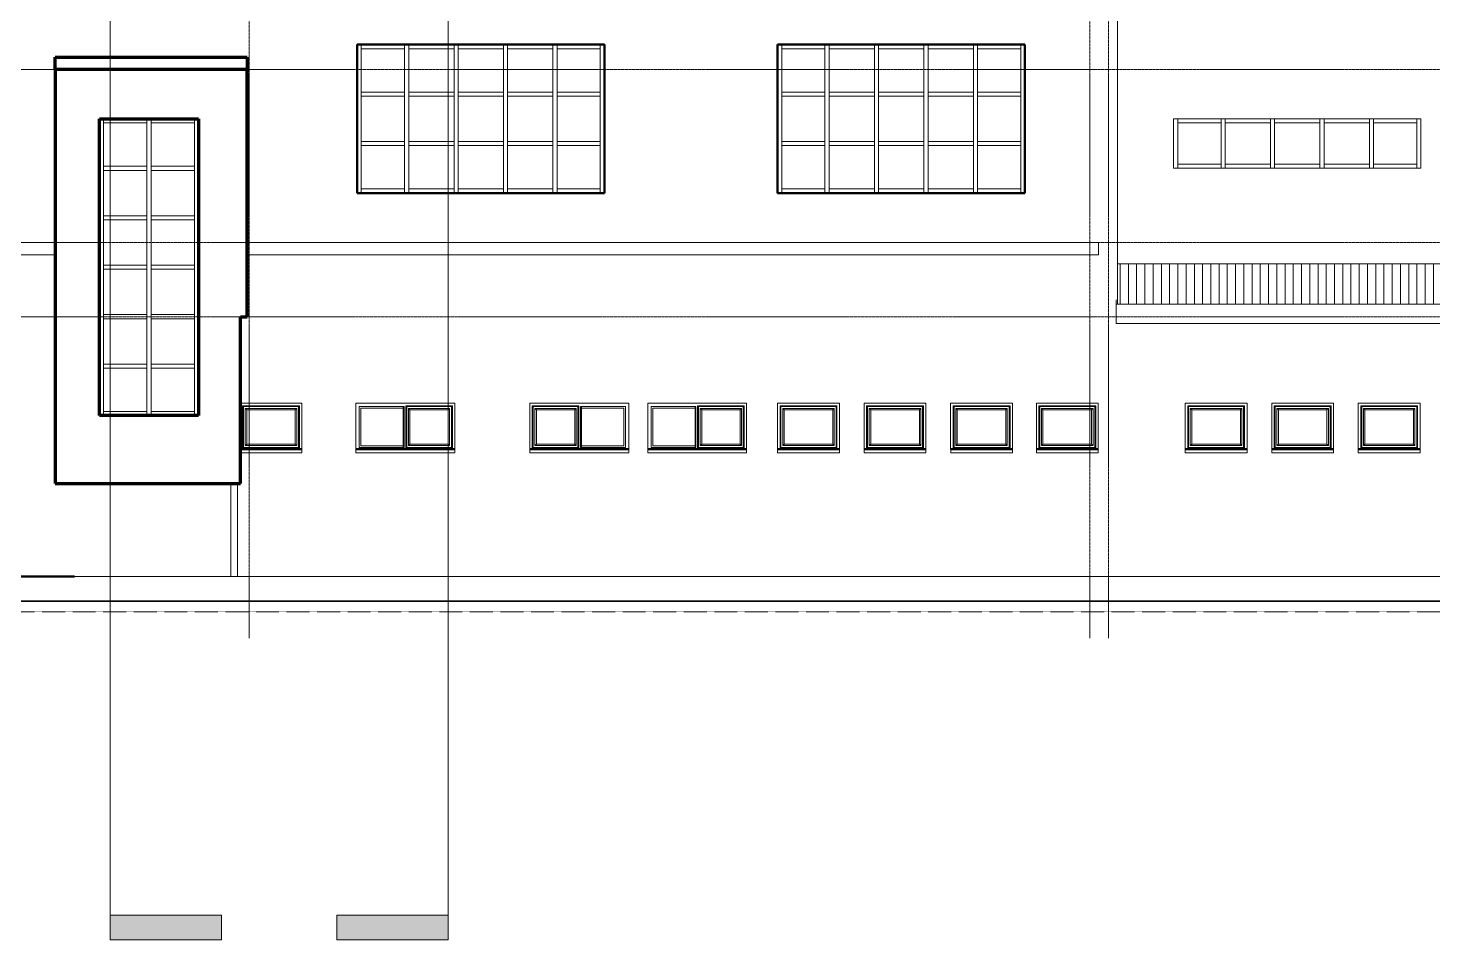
# Model space of a CAD drawing. Header units: inches. Extents: x 22 to 382261, y 22 to 371281.
# Drawn here: x 282008 to 299049, y 137509 to 148570 of the extents above; entities that cross this region are included whole.
import ezdxf

# ---------------------------------------------------------------- set-up
doc = ezdxf.new("R2010")
doc.units = ezdxf.units.IN
doc.header["$MEASUREMENT"] = 0
doc.linetypes.add('_Tracejado médio', pattern=[4, 3, -1])
doc.linetypes.add('Grid Line 1_2_', pattern=[22.225, 12.7, -3.175, 3.175, -3.175])
for name, color, linetype, lineweight in [('A-ANNO-SYMB', 150, 'Continuous', 9), ('A-FLOR', 192, 'Continuous', 9), ('A-FLOR-LEVL', 51, 'Continuous', 9), ('A-GLAZ', 151, 'Continuous', 9), ('A-GLAZ-CWMG', 51, 'Continuous', 9), ('A-ROOF', 132, 'Continuous', 9), ('A-ROOF-OTLN', 132, 'Continuous', 9), ('A-ROOF-PATT', 132, 'Continuous', 9), ('G-ANNO-SYMB', 111, 'Continuous', 9), ('I-WALL', 2, 'Continuous', 9), ('Q-CASE', 31, 'Continuous', 9), ('S-GRID', 1, 'Continuous', 9)]:
    doc.layers.add(name, color=color, linetype=linetype, lineweight=lineweight)

# ---------------------------------------------------------------- blocks, each defined once
blk = doc.blocks.new('Windows_Sgl_Plain - 750 by 600-438113-Left Side Elevation')
at = {"layer": 'A-GLAZ'}
for p, q in [((-2186, 1853), (-2186, 2370)), ((-2186, 2370), (-1496, 2370)), ((-2175, 2359), (-2186, 2370)), ((-2175, 1864), (-2175, 2359)), ((-1507, 2359), (-2175, 2359)), ((-2136, 2320), (-2154, 2337)), ((-2154, 2337), (-2154, 1886)), ((-1529, 2337), (-2154, 2337)), ((-2136, 2320), (-2136, 1903)), ((-1546, 2320), (-2136, 2320)), ((-1529, 2337), (-1546, 2320)), ((-1546, 1903), (-1546, 2320)), ((-1529, 1886), (-1529, 2337)), ((-1496, 2370), (-1507, 2359)), ((-1507, 2359), (-1507, 1864)), ((-1496, 2370), (-1496, 1853)), ((-2154, 1886), (-2136, 1903)), ((-2154, 1886), (-1529, 1886)), ((-2136, 1903), (-1546, 1903)), ((-1529, 1886), (-1546, 1903)), ((-2216, 1851), (-1466, 1851)), ((-1466, 1850), (-2216, 1850)), ((-1466, 1845), (-2216, 1845)), ((-2216, 1834), (-2216, 1839)), ((-2216, 1800), (-2216, 1834)), ((-1466, 1834), (-2216, 1834)), ((-1466, 1800), (-2216, 1800)), ((-2186, 1853), (-2175, 1864)), ((-1496, 1853), (-2186, 1853)), ((-1507, 1864), (-2175, 1864)), ((-1496, 1853), (-1507, 1864)), ((-1466, 1839), (-1466, 1834)), ((-1466, 1834), (-1466, 1800))]:
    blk.add_line(p, q, dxfattribs=at)
blk = doc.blocks.new('Dbl Plain - 1200 by 600-438114-Left Side Elevation')
at = {"layer": 'A-GLAZ'}
for p, q in [((-6356, 2360), (-6891, 2360)), ((-6891, 2360), (-6891, 1863)), ((-6891, 1863), (-6891, 2360)), ((-6891, 2360), (-6356, 2360)), ((-6891, 2360), (-6346, 2360)), ((-6891, 1863), (-6891, 2360)), ((-6871, 1883), (-6871, 2340)), ((-6356, 2340), (-6871, 2340)), ((-6356, 2360), (-6356, 2340)), ((-6356, 2360), (-6356, 1863)), ((-6346, 2360), (-6346, 1863)), ((-6326, 1853), (-6326, 2370)), ((-6326, 2370), (-5761, 2370)), ((-6315, 2359), (-6326, 2370)), ((-6326, 1853), (-6326, 2370)), ((-6326, 2370), (-5761, 2370)), ((-6315, 1864), (-6315, 2359)), ((-5772, 2359), (-6315, 2359)), ((-6276, 2320), (-6294, 2337)), ((-6294, 2337), (-6294, 1886)), ((-5794, 2337), (-6294, 2337)), ((-6276, 2320), (-6276, 1903)), ((-5811, 2320), (-6276, 2320)), ((-5811, 2320), (-6276, 2320)), ((-6276, 2320), (-6276, 1903)), ((-5794, 2337), (-5811, 2320)), ((-5811, 1903), (-5811, 2320)), ((-5811, 1903), (-5811, 2320)), ((-5794, 1886), (-5794, 2337)), ((-5761, 2370), (-5772, 2359)), ((-5772, 2359), (-5772, 1864)), ((-5761, 2370), (-5761, 1853)), ((-5761, 2370), (-5761, 1853)), ((-6356, 1883), (-6871, 1883)), ((-6356, 1863), (-6356, 1883)), ((-6294, 1886), (-6276, 1903)), ((-6294, 1886), (-5794, 1886)), ((-6276, 1903), (-5811, 1903)), ((-6276, 1903), (-5811, 1903)), ((-5794, 1886), (-5811, 1903)), ((-6931, 1851), (-5731, 1851)), ((-5731, 1850), (-6931, 1850)), ((-5731, 1845), (-6931, 1845)), ((-6931, 1834), (-6931, 1839)), ((-6931, 1800), (-6931, 1834)), ((-5731, 1834), (-6931, 1834)), ((-5731, 1800), (-6931, 1800)), ((-6906, 1834), (-5756, 1834)), ((-6891, 1863), (-6356, 1863)), ((-6356, 1863), (-6891, 1863)), ((-6346, 1863), (-6891, 1863)), ((-6326, 1853), (-6315, 1864)), ((-5761, 1853), (-6326, 1853)), ((-5761, 1853), (-6326, 1853)), ((-5772, 1864), (-6315, 1864)), ((-5761, 1853), (-5772, 1864)), ((-5731, 1839), (-5731, 1834)), ((-5731, 1834), (-5731, 1800))]:
    blk.add_line(p, q, dxfattribs=at)
blk = doc.blocks.new('Dbl Plain - 1200 by 600-438118-Left Side Elevation')
at = {"layer": 'A-GLAZ'}
for p, q in [((-8331, 1853), (-8331, 2370)), ((-8320, 2359), (-8331, 2370)), ((-8331, 2370), (-7766, 2370)), ((-8331, 2370), (-8331, 1853)), ((-7766, 2370), (-8331, 2370)), ((-8320, 1864), (-8320, 2359)), ((-7777, 2359), (-8320, 2359)), ((-8281, 2320), (-8299, 2337)), ((-8299, 2337), (-8299, 1886)), ((-7799, 2337), (-8299, 2337)), ((-8281, 2320), (-8281, 1903)), ((-7816, 2320), (-8281, 2320)), ((-8281, 1903), (-8281, 2320)), ((-8281, 2320), (-7816, 2320)), ((-7799, 2337), (-7816, 2320)), ((-7816, 1903), (-7816, 2320)), ((-7816, 2320), (-7816, 1903)), ((-7799, 1886), (-7799, 2337)), ((-7766, 2370), (-7777, 2359)), ((-7777, 2359), (-7777, 1864)), ((-7766, 2370), (-7766, 1853)), ((-7766, 1853), (-7766, 2370)), ((-7201, 2360), (-7746, 2360)), ((-7746, 2360), (-7746, 1863)), ((-7736, 2340), (-7736, 2360)), ((-7201, 2360), (-7736, 2360)), ((-7736, 1863), (-7736, 2360)), ((-7736, 2360), (-7201, 2360)), ((-7221, 2340), (-7736, 2340)), ((-7221, 2340), (-7221, 1883)), ((-7201, 1863), (-7201, 2360)), ((-7201, 2360), (-7201, 1863)), ((-7201, 1863), (-7201, 2360)), ((-8281, 1903), (-8299, 1886)), ((-8299, 1886), (-7799, 1886)), ((-8281, 1903), (-7816, 1903)), ((-7816, 1903), (-8281, 1903)), ((-7816, 1903), (-7799, 1886)), ((-7221, 1883), (-7736, 1883)), ((-7736, 1883), (-7736, 1863)), ((-8361, 1851), (-7161, 1851)), ((-7161, 1850), (-8361, 1850)), ((-7161, 1845), (-8361, 1845)), ((-8361, 1834), (-8361, 1839)), ((-8361, 1800), (-8361, 1834)), ((-7161, 1834), (-8361, 1834)), ((-7161, 1800), (-8361, 1800)), ((-7186, 1834), (-8336, 1834)), ((-8320, 1864), (-8331, 1853)), ((-7766, 1853), (-8331, 1853)), ((-8331, 1853), (-7766, 1853)), ((-7777, 1864), (-8320, 1864)), ((-7777, 1864), (-7766, 1853)), ((-7746, 1863), (-7201, 1863)), ((-7736, 1863), (-7201, 1863)), ((-7201, 1863), (-7736, 1863)), ((-7161, 1839), (-7161, 1834)), ((-7161, 1834), (-7161, 1800))]:
    blk.add_line(p, q, dxfattribs=at)
blk = doc.blocks.new('Rectangular Mullion - 50 x 150mm-442057-Left Side Elevation')
at = {"layer": 'A-GLAZ-CWMG'}
blk.add_line((-12431, 5250), (-12431, 5850), dxfattribs=at)
blk = doc.blocks.new('Rectangular Mullion - 50 x 150mm-440584-Left Side Elevation')
at = {"layer": 'A-GLAZ-CWMG'}
for p, q in [((-13531, 5800), (-13531, 5850)), ((-13006, 5800), (-13531, 5800)), ((-13006, 5850), (-13006, 5800))]:
    blk.add_line(p, q, dxfattribs=at)
blk = doc.blocks.new('Rectangular Mullion - 50 x 150mm-442039-Left Side Elevation')
at = {"layer": 'A-GLAZ-CWMG'}
blk.add_line((-13531, 2850), (-13531, 2250), dxfattribs=at)
blk = doc.blocks.new('Rectangular Mullion - 50 x 150mm-440585-Left Side Elevation')
at = {"layer": 'A-GLAZ-CWMG'}
for p, q in [((-12956, 2250), (-12956, 2300)), ((-12956, 2300), (-12431, 2300)), ((-12431, 2300), (-12431, 2250))]:
    blk.add_line(p, q, dxfattribs=at)
blk = doc.blocks.new('Rectangular Mullion - 50 x 150mm-442032-Left Side Elevation')
at = {"layer": 'A-GLAZ-CWMG'}
for p, q in [((-13006, 2850), (-13006, 2250)), ((-12956, 2850), (-12956, 2250))]:
    blk.add_line(p, q, dxfattribs=at)
blk = doc.blocks.new('Rectangular Mullion - 50 x 150mm-440587-Left Side Elevation')
at = {"layer": 'A-GLAZ-CWMG'}
for p, q in [((-12956, 2825), (-12956, 2875)), ((-12431, 2875), (-12956, 2875)), ((-12431, 2825), (-12956, 2825)), ((-12431, 2875), (-12431, 2825))]:
    blk.add_line(p, q, dxfattribs=at)
blk = doc.blocks.new('Rectangular Mullion - 50 x 150mm-442040-Left Side Elevation')
at = {"layer": 'A-GLAZ-CWMG'}
blk.add_line((-13531, 3450), (-13531, 2850), dxfattribs=at)
blk = doc.blocks.new('Rectangular Mullion - 50 x 150mm-442042-Left Side Elevation')
at = {"layer": 'A-GLAZ-CWMG'}
blk.add_line((-12431, 2250), (-12431, 2850), dxfattribs=at)
blk = doc.blocks.new('Rectangular Mullion - 50 x 150mm-442043-Left Side Elevation')
at = {"layer": 'A-GLAZ-CWMG'}
blk.add_line((-12431, 2850), (-12431, 3450), dxfattribs=at)
blk = doc.blocks.new('Rectangular Mullion - 50 x 150mm-442033-Left Side Elevation')
at = {"layer": 'A-GLAZ-CWMG'}
for p, q in [((-13006, 3450), (-13006, 2850)), ((-12956, 3450), (-12956, 2850))]:
    blk.add_line(p, q, dxfattribs=at)
blk = doc.blocks.new('Rectangular Mullion - 50 x 150mm-442058-Left Side Elevation')
at = {"layer": 'A-GLAZ-CWMG'}
blk.add_line((-13531, 5850), (-13531, 5250), dxfattribs=at)
blk = doc.blocks.new('Rectangular Mullion - 50 x 150mm-442052-Left Side Elevation')
at = {"layer": 'A-GLAZ-CWMG'}
for p, q in [((-13006, 5850), (-13006, 5250)), ((-12956, 5850), (-12956, 5250))]:
    blk.add_line(p, q, dxfattribs=at)
blk = doc.blocks.new('Rectangular Mullion - 50 x 150mm-443224-Left Side Elevation')
at = {"layer": 'A-GLAZ-CWMG'}
blk.add_line((-10406, 6150), (-10406, 6750), dxfattribs=at)
blk = doc.blocks.new('Rectangular Mullion - 50 x 150mm-443211-Left Side Elevation')
at = {"layer": 'A-GLAZ-CWMG'}
for p, q in [((-8031, 6700), (-8031, 6750)), ((-8031, 6700), (-7506, 6700)), ((-7506, 6750), (-7506, 6700))]:
    blk.add_line(p, q, dxfattribs=at)
blk = doc.blocks.new('Rectangular Mullion - 50 x 150mm-443225-Left Side Elevation')
at = {"layer": 'A-GLAZ-CWMG'}
blk.add_line((-7506, 5550), (-7506, 4950), dxfattribs=at)
blk = doc.blocks.new('Rectangular Mullion - 50 x 150mm-443212-Left Side Elevation')
at = {"layer": 'A-GLAZ-CWMG'}
for p, q in [((-10406, 4950), (-10406, 5000)), ((-9881, 5000), (-10406, 5000)), ((-9881, 5000), (-9881, 4950))]:
    blk.add_line(p, q, dxfattribs=at)
blk = doc.blocks.new('Rectangular Mullion - 50 x 150mm-443213-Left Side Elevation')
at = {"layer": 'A-GLAZ-CWMG'}
for p, q in [((-9881, 5550), (-9881, 4950)), ((-9831, 4950), (-9831, 5550))]:
    blk.add_line(p, q, dxfattribs=at)
blk = doc.blocks.new('Rectangular Mullion - 50 x 150mm-443214-Left Side Elevation')
at = {"layer": 'A-GLAZ-CWMG'}
for p, q in [((-10406, 5525), (-10406, 5575)), ((-9881, 5575), (-10406, 5575)), ((-10406, 5525), (-9881, 5525)), ((-9881, 5575), (-9881, 5525))]:
    blk.add_line(p, q, dxfattribs=at)
blk = doc.blocks.new('Rectangular Mullion - 50 x 150mm-443215-Left Side Elevation')
at = {"layer": 'A-GLAZ-CWMG'}
for p, q in [((-9831, 5525), (-9831, 5575)), ((-9281, 5575), (-9831, 5575)), ((-9831, 5525), (-9281, 5525)), ((-9281, 5575), (-9281, 5525))]:
    blk.add_line(p, q, dxfattribs=at)
blk = doc.blocks.new('Rectangular Mullion - 50 x 150mm-443216-Left Side Elevation')
at = {"layer": 'A-GLAZ-CWMG'}
for p, q in [((-9831, 4950), (-9831, 5000)), ((-9281, 5000), (-9831, 5000)), ((-9281, 5000), (-9281, 4950))]:
    blk.add_line(p, q, dxfattribs=at)
blk = doc.blocks.new('Rectangular Mullion - 50 x 150mm-443226-Left Side Elevation')
at = {"layer": 'A-GLAZ-CWMG'}
blk.add_line((-7506, 6150), (-7506, 5550), dxfattribs=at)
blk = doc.blocks.new('Rectangular Mullion - 50 x 150mm-443217-Left Side Elevation')
at = {"layer": 'A-GLAZ-CWMG'}
for p, q in [((-9831, 6700), (-9831, 6750)), ((-9831, 6700), (-9281, 6700)), ((-9281, 6750), (-9281, 6700))]:
    blk.add_line(p, q, dxfattribs=at)
blk = doc.blocks.new('Rectangular Mullion - 50 x 150mm-443227-Left Side Elevation')
at = {"layer": 'A-GLAZ-CWMG'}
blk.add_line((-10406, 4950), (-10406, 5550), dxfattribs=at)
blk = doc.blocks.new('Rectangular Mullion - 50 x 150mm-443218-Left Side Elevation')
at = {"layer": 'A-GLAZ-CWMG'}
for p, q in [((-9881, 6150), (-9881, 5550)), ((-9831, 5550), (-9831, 6150))]:
    blk.add_line(p, q, dxfattribs=at)
blk = doc.blocks.new('Rectangular Mullion - 50 x 150mm-443228-Left Side Elevation')
at = {"layer": 'A-GLAZ-CWMG'}
blk.add_line((-10406, 5550), (-10406, 6150), dxfattribs=at)
blk = doc.blocks.new('Rectangular Mullion - 50 x 150mm-443229-Left Side Elevation')
at = {"layer": 'A-GLAZ-CWMG'}
blk.add_line((-7506, 6750), (-7506, 6150), dxfattribs=at)
blk = doc.blocks.new('Rectangular Mullion - 50 x 150mm-443219-Left Side Elevation')
at = {"layer": 'A-GLAZ-CWMG'}
for p, q in [((-9881, 6750), (-9881, 6150)), ((-9831, 6150), (-9831, 6750))]:
    blk.add_line(p, q, dxfattribs=at)
blk = doc.blocks.new('Casework 3 - Casework 3-482897-Left Side Elevation')
at = {"layer": 'Q-CASE', "lineweight": 50}
for p, q in [((-1146, 7556), (-1092, 8185)), ((12195, 7046), (-1092, 8185)), ((-1146, 7556), (12141, 6417)), ((12195, 7046), (12141, 6417))]:
    blk.add_line(p, q, dxfattribs=at)
blk = doc.blocks.new('Rectangular Mullion - 50 x 150mm-560734-Left Side Elevation')
at = {"layer": 'A-GLAZ-CWMG'}
blk.add_line((7499, 5250), (7499, 5850), dxfattribs=at)
blk = doc.blocks.new('Rectangular Mullion - 50 x 150mm-560735-Left Side Elevation')
at = {"layer": 'A-GLAZ-CWMG'}
blk.add_line((4599, 5850), (4599, 5250), dxfattribs=at)
blk = doc.blocks.new('Rectangular Mullion - 50 x 150mm-560731-Left Side Elevation')
at = {"layer": 'A-GLAZ-CWMG'}
for p, q in [((6924, 5850), (6924, 5250)), ((6974, 5850), (6974, 5250))]:
    blk.add_line(p, q, dxfattribs=at)
blk = doc.blocks.new('Rectangular Mullion - 50 x 150mm-441107-Left Side Elevation')
at = {"layer": 'A-GLAZ-CWMG'}
for p, q in [((6374, 5250), (6374, 5300)), ((6374, 5300), (6924, 5300)), ((6924, 5300), (6924, 5250))]:
    blk.add_line(p, q, dxfattribs=at)
blk = doc.blocks.new('Rectangular Mullion - 50 x 150mm-441108-Left Side Elevation')
at = {"layer": 'A-GLAZ-CWMG'}
for p, q in [((6374, 5800), (6374, 5850)), ((6924, 5800), (6374, 5800)), ((6924, 5850), (6924, 5800))]:
    blk.add_line(p, q, dxfattribs=at)
blk = doc.blocks.new('Windows_Sgl_Plain - 750 by 600-V6-Left Side Elevation')
at = {"layer": 'A-GLAZ'}
for p, q in [((-11846, 1853), (-11846, 2370)), ((-11846, 2370), (-11156, 2370)), ((-11835, 2359), (-11846, 2370)), ((-11835, 1864), (-11835, 2359)), ((-11167, 2359), (-11835, 2359)), ((-11796, 2320), (-11814, 2337)), ((-11814, 2337), (-11814, 1886)), ((-11189, 2337), (-11814, 2337)), ((-11796, 2320), (-11796, 1903)), ((-11206, 2320), (-11796, 2320)), ((-11189, 2337), (-11206, 2320)), ((-11206, 1903), (-11206, 2320)), ((-11189, 1886), (-11189, 2337)), ((-11156, 2370), (-11167, 2359)), ((-11167, 2359), (-11167, 1864)), ((-11156, 2370), (-11156, 1853)), ((-11814, 1886), (-11796, 1903)), ((-11814, 1886), (-11189, 1886)), ((-11796, 1903), (-11206, 1903)), ((-11189, 1886), (-11206, 1903)), ((-11872, 1851), (-11126, 1851)), ((-11126, 1850), (-11872, 1850)), ((-11126, 1845), (-11872, 1845)), ((-11126, 1834), (-11872, 1834)), ((-11126, 1800), (-11872, 1800)), ((-11846, 1853), (-11835, 1864)), ((-11156, 1853), (-11846, 1853)), ((-11167, 1864), (-11835, 1864)), ((-11156, 1853), (-11167, 1864)), ((-11126, 1839), (-11126, 1834)), ((-11126, 1834), (-11126, 1800))]:
    blk.add_line(p, q, dxfattribs=at)
blk = doc.blocks.new('Section - M_Section Tail - Filled-28045-Left Side Elevation')
at = {"layer": 'G-ANNO-SYMB'}
blk.add_hatch(color=256, dxfattribs=at).paths.add_polyline_path([(-10701, -3810), (-9351, -3810), (-9351, -4110), (-10701, -4110)])
for p, q in [((-10701, -3810), (-10701, -4110)), ((-9351, -3810), (-10701, -3810)), ((-9351, -4110), (-9351, -3810)), ((-10701, -4110), (-9351, -4110))]:
    blk.add_line(p, q, dxfattribs=at)

msp = doc.modelspace()

# ---------------------------------------------------------------- hatches: boundary and pattern name
at = {"layer": 'A-ROOF-PATT'}
h = msp.add_hatch(dxfattribs=at)
h.set_pattern_fill('FP_9', color=256, style=0, pattern_type=2)
h.set_pattern_definition([(90, (296455.19, 146752.5), (-100, 6e-15), [])])
h.paths.add_polyline_path([(295224, 145220.6), (300699, 145220.6), (300699, 145711.7), (295224, 145711.7), (295224, 145236.2)])

# ---------------------------------------------------------------- linework, layer by layer
at = {"layer": 'A-ANNO-SYMB', "linetype": '_Tracejado médio'}
msp.add_line((273180.2, 141490.6), (309668.4, 141490.6), dxfattribs=at)
at = {"layer": 'A-FLOR', "lineweight": 70}
for p, q in [((282334, 148219.4), (284663.2, 148219.4)), ((282334, 148069.4), (282334, 148219.4)), ((284663.2, 148219.4), (284663.2, 148069.4)), ((284663.2, 148069.4), (282334, 148069.4))]:
    msp.add_line(p, q, dxfattribs=at)
at = {"layer": 'A-FLOR'}
for p, q in [((273501.9, 145969.4), (282334, 145969.4)), ((284663.6, 145969.4), (294994, 145969.4)), ((294994, 145969.4), (294994, 145819.4)), ((282334, 145819.4), (273501.9, 145819.4)), ((294994, 145819.4), (284663.6, 145819.4))]:
    msp.add_line(p, q, dxfattribs=at)
at = {"layer": 'A-FLOR', "lineweight": 35}
msp.add_line((330277.8, 141619.4), (272156.9, 141619.4), dxfattribs=at)
at = {"layer": 'A-FLOR-LEVL', "linetype": 'Grid Line 1_2_'}
for p, q in [((274645.6, 148069.4), (329824.2, 148069.4)), ((274645.6, 145969.4), (329824.2, 145969.4)), ((274645.6, 145069.4), (329824.2, 145069.4)), ((274645.6, 141919.4), (327919.2, 141919.4)), ((274645.6, 141619.4), (327919.2, 141619.4))]:
    msp.add_line(p, q, dxfattribs=at)
at = {"layer": 'A-ROOF'}
for p, q in [((300699, 145711.7), (295224, 145711.7)), ((295224, 145275.2), (295224, 145220.6))]:
    msp.add_line(p, q, dxfattribs=at)
at = {"layer": 'A-ROOF-OTLN'}
for p, q in [((295205, 145275.2), (295205, 144985.6)), ((295205, 145220.6), (300718, 145220.6)), ((300718, 144985.6), (295205, 144985.6))]:
    msp.add_line(p, q, dxfattribs=at)
at = {"layer": 'G-ANNO-SYMB'}
for p, q in [((283004.2, 157416.5), (283004.2, 137809.4)), ((287104.2, 157416.5), (287104.2, 137809.4))]:
    msp.add_line(p, q, dxfattribs=at)
at = {"layer": 'I-WALL'}
for p, q in [((295224, 149569.4), (295224, 145275.2)), ((295904.2, 146869.4), (295904.2, 147469.4)), ((295904.2, 147469.4), (298904.2, 147469.4)), ((298904.2, 147469.4), (298904.2, 146869.4)), ((298904.2, 146869.4), (295904.2, 146869.4)), ((284583.6, 144019.4), (285329, 144019.4)), ((285329, 144019.4), (285329, 143458.9)), ((285984, 143458.9), (285984, 144019.4)), ((285984, 144019.4), (287184, 144019.4)), ((287184, 144019.4), (287184, 143458.9)), ((288094, 143458.9), (288094, 144019.4)), ((288094, 144019.4), (289294, 144019.4)), ((289294, 144019.4), (289294, 143458.9)), ((289524, 143458.9), (289524, 144019.4)), ((289524, 144019.4), (290724, 144019.4)), ((290724, 144019.4), (290724, 143458.9)), ((291099, 143458.9), (291099, 144019.4)), ((291099, 144019.4), (291849, 144019.4)), ((291849, 144019.4), (291849, 143458.9)), ((292149, 143458.9), (292149, 144019.4)), ((292149, 144019.4), (292899, 144019.4)), ((292899, 144019.4), (292899, 143458.9)), ((293199, 143458.9), (293199, 144019.4)), ((293199, 144019.4), (293949, 144019.4)), ((293949, 144019.4), (293949, 143458.9)), ((294239, 143458.9), (294239, 144019.4)), ((294239, 144019.4), (294989, 144019.4)), ((294989, 144019.4), (294989, 143458.9)), ((296044, 143458.9), (296044, 144019.4)), ((296044, 144019.4), (296794, 144019.4)), ((296794, 144019.4), (296794, 143458.9)), ((297094, 143458.9), (297094, 144019.4)), ((297094, 144019.4), (297844, 144019.4)), ((297844, 144019.4), (297844, 143458.9)), ((298144, 143458.9), (298144, 144019.4)), ((298144, 144019.4), (298894, 144019.4)), ((298894, 144019.4), (298894, 143458.9)), ((284468.6, 143044.4), (284468.6, 141919.4)), ((284548.6, 141919.4), (284548.6, 143044.4)), ((300249, 141919.4), (282569, 141919.4))]:
    msp.add_line(p, q, dxfattribs=at)
at = {"layer": 'I-WALL', "lineweight": 50}
for p, q in [((285999, 146569.4), (285999, 148369.4)), ((285999, 148369.4), (288999, 148369.4)), ((288999, 148369.4), (288999, 146569.4)), ((291099, 146569.4), (291099, 148369.4)), ((291099, 148369.4), (294099, 148369.4)), ((294099, 148369.4), (294099, 146569.4)), ((288999, 146569.4), (285999, 146569.4)), ((294099, 146569.4), (291099, 146569.4)), ((277629, 141919.4), (282569, 141919.4))]:
    msp.add_line(p, q, dxfattribs=at)
at = {"layer": 'I-WALL', "lineweight": 70}
for p, q in [((282334, 148069.4), (282334, 143044.4)), ((284663.6, 148069.4), (284663.2, 148069.4)), ((284663.6, 145069.4), (284663.6, 148069.4)), ((282874, 143869.4), (282874, 147469.4)), ((282874, 147469.4), (284074, 147469.4)), ((284074, 147469.4), (284074, 143869.4)), ((284583.6, 145069.4), (284663.6, 145069.4)), ((284583.6, 143044.4), (284583.6, 145069.4)), ((284074, 143869.4), (282874, 143869.4)), ((282334, 143044.4), (284583.6, 143044.4))]:
    msp.add_line(p, q, dxfattribs=at)
at = {"layer": 'S-GRID', "linetype": 'Grid Line 1_2_'}
for p, q in [((284689, 141169.4), (284689, 156403.7)), ((294889, 141169.4), (294889, 154498.7)), ((295114, 141169.4), (295114, 154498.7))]:
    msp.add_line(p, q, dxfattribs=at)

# ---------------------------------------------------------------- block references
at = {"layer": 'A-GLAZ'}
for name, p in [('Windows_Sgl_Plain - 750 by 600-V6-Left Side Elevation', (296455.2, 141619.4)), ('Dbl Plain - 1200 by 600-438114-Left Side Elevation', (292915.2, 141619.4)), ('Dbl Plain - 1200 by 600-438118-Left Side Elevation', (296455.2, 141619.4)), ('Dbl Plain - 1200 by 600-438114-Left Side Elevation', (296455.2, 141619.4)), ('Windows_Sgl_Plain - 750 by 600-438113-Left Side Elevation', (293315.2, 141619.4)), ('Windows_Sgl_Plain - 750 by 600-438113-Left Side Elevation', (294365.2, 141619.4)), ('Windows_Sgl_Plain - 750 by 600-438113-Left Side Elevation', (295415.2, 141619.4)), ('Windows_Sgl_Plain - 750 by 600-438113-Left Side Elevation', (296455.2, 141619.4)), ('Windows_Sgl_Plain - 750 by 600-438113-Left Side Elevation', (298260.2, 141619.4)), ('Windows_Sgl_Plain - 750 by 600-438113-Left Side Elevation', (299310.2, 141619.4)), ('Windows_Sgl_Plain - 750 by 600-438113-Left Side Elevation', (300360.2, 141619.4))]:
    msp.add_blockref(name, p, dxfattribs=at)
at = {"layer": 'A-GLAZ-CWMG'}
for name, p in [('Rectangular Mullion - 50 x 150mm-443224-Left Side Elevation', (296455.2, 141619.4)), ('Rectangular Mullion - 50 x 150mm-443211-Left Side Elevation', (294080.2, 141619.4)), ('Rectangular Mullion - 50 x 150mm-443219-Left Side Elevation', (296455.2, 141619.4)), ('Rectangular Mullion - 50 x 150mm-443217-Left Side Elevation', (296455.2, 141619.4)), ('Rectangular Mullion - 50 x 150mm-443219-Left Side Elevation', (297055.2, 141619.4)), ('Rectangular Mullion - 50 x 150mm-443217-Left Side Elevation', (297055.2, 141619.4)), ('Rectangular Mullion - 50 x 150mm-443219-Left Side Elevation', (297655.2, 141619.4)), ('Rectangular Mullion - 50 x 150mm-443217-Left Side Elevation', (297655.2, 141619.4)), ('Rectangular Mullion - 50 x 150mm-443219-Left Side Elevation', (298255.2, 141619.4)), ('Rectangular Mullion - 50 x 150mm-443211-Left Side Elevation', (296455.2, 141619.4)), ('Rectangular Mullion - 50 x 150mm-443229-Left Side Elevation', (296455.2, 141619.4)), ('Rectangular Mullion - 50 x 150mm-443224-Left Side Elevation', (301555.2, 141619.4)), ('Rectangular Mullion - 50 x 150mm-443211-Left Side Elevation', (299180.2, 141619.4)), ('Rectangular Mullion - 50 x 150mm-443219-Left Side Elevation', (301555.2, 141619.4)), ('Rectangular Mullion - 50 x 150mm-443217-Left Side Elevation', (301555.2, 141619.4)), ('Rectangular Mullion - 50 x 150mm-443219-Left Side Elevation', (302155.2, 141619.4)), ('Rectangular Mullion - 50 x 150mm-443217-Left Side Elevation', (302155.2, 141619.4)), ('Rectangular Mullion - 50 x 150mm-443219-Left Side Elevation', (302755.2, 141619.4)), ('Rectangular Mullion - 50 x 150mm-443217-Left Side Elevation', (302755.2, 141619.4)), ('Rectangular Mullion - 50 x 150mm-443219-Left Side Elevation', (303355.2, 141619.4)), ('Rectangular Mullion - 50 x 150mm-443211-Left Side Elevation', (301555.2, 141619.4)), ('Rectangular Mullion - 50 x 150mm-443229-Left Side Elevation', (301555.2, 141619.4)), ('Rectangular Mullion - 50 x 150mm-443214-Left Side Elevation', (296455.2, 142219.4)), ('Rectangular Mullion - 50 x 150mm-443228-Left Side Elevation', (296455.2, 141619.4)), ('Rectangular Mullion - 50 x 150mm-443218-Left Side Elevation', (296455.2, 141619.4)), ('Rectangular Mullion - 50 x 150mm-443215-Left Side Elevation', (296455.2, 142219.4)), ('Rectangular Mullion - 50 x 150mm-443218-Left Side Elevation', (297055.2, 141619.4)), ('Rectangular Mullion - 50 x 150mm-443215-Left Side Elevation', (297055.2, 142219.4)), ('Rectangular Mullion - 50 x 150mm-443218-Left Side Elevation', (297655.2, 141619.4)), ('Rectangular Mullion - 50 x 150mm-443215-Left Side Elevation', (297655.2, 142219.4)), ('Rectangular Mullion - 50 x 150mm-443218-Left Side Elevation', (298255.2, 141619.4)), ('Rectangular Mullion - 50 x 150mm-443214-Left Side Elevation', (298830.2, 142219.4)), ('Rectangular Mullion - 50 x 150mm-443226-Left Side Elevation', (296455.2, 141619.4)), ('Rectangular Mullion - 50 x 150mm-443214-Left Side Elevation', (301555.2, 142219.4)), ('Rectangular Mullion - 50 x 150mm-443228-Left Side Elevation', (301555.2, 141619.4)), ('Rectangular Mullion - 50 x 150mm-443218-Left Side Elevation', (301555.2, 141619.4)), ('Rectangular Mullion - 50 x 150mm-443215-Left Side Elevation', (301555.2, 142219.4)), ('Rectangular Mullion - 50 x 150mm-443218-Left Side Elevation', (302155.2, 141619.4)), ('Rectangular Mullion - 50 x 150mm-443215-Left Side Elevation', (302155.2, 142219.4)), ('Rectangular Mullion - 50 x 150mm-443218-Left Side Elevation', (302755.2, 141619.4)), ('Rectangular Mullion - 50 x 150mm-443215-Left Side Elevation', (302755.2, 142219.4)), ('Rectangular Mullion - 50 x 150mm-443218-Left Side Elevation', (303355.2, 141619.4)), ('Rectangular Mullion - 50 x 150mm-443214-Left Side Elevation', (303930.2, 142219.4)), ('Rectangular Mullion - 50 x 150mm-443226-Left Side Elevation', (301555.2, 141619.4)), ('Rectangular Mullion - 50 x 150mm-440584-Left Side Elevation', (296455.2, 141619.4)), ('Rectangular Mullion - 50 x 150mm-442058-Left Side Elevation', (296455.2, 141619.4)), ('Rectangular Mullion - 50 x 150mm-442052-Left Side Elevation', (296455.2, 141619.4)), ('Rectangular Mullion - 50 x 150mm-440584-Left Side Elevation', (297030.2, 141619.4)), ('Rectangular Mullion - 50 x 150mm-442057-Left Side Elevation', (296455.2, 141619.4)), ('Rectangular Mullion - 50 x 150mm-440584-Left Side Elevation', (309485.4, 141619.4)), ('Rectangular Mullion - 50 x 150mm-560735-Left Side Elevation', (291355.2, 141619.4)), ('Rectangular Mullion - 50 x 150mm-560731-Left Side Elevation', (289555.2, 141619.4)), ('Rectangular Mullion - 50 x 150mm-441108-Left Side Elevation', (290155.2, 141619.4)), ('Rectangular Mullion - 50 x 150mm-560731-Left Side Elevation', (290155.2, 141619.4)), ('Rectangular Mullion - 50 x 150mm-441108-Left Side Elevation', (290755.2, 141619.4)), ('Rectangular Mullion - 50 x 150mm-560731-Left Side Elevation', (290755.2, 141619.4)), ('Rectangular Mullion - 50 x 150mm-441108-Left Side Elevation', (291355.2, 141619.4)), ('Rectangular Mullion - 50 x 150mm-560731-Left Side Elevation', (291355.2, 141619.4)), ('Rectangular Mullion - 50 x 150mm-440584-Left Side Elevation', (311860.4, 141619.4)), ('Rectangular Mullion - 50 x 150mm-560734-Left Side Elevation', (291355.2, 141619.4)), ('Rectangular Mullion - 50 x 150mm-443214-Left Side Elevation', (296455.2, 141619.4)), ('Rectangular Mullion - 50 x 150mm-443227-Left Side Elevation', (296455.2, 141619.4)), ('Rectangular Mullion - 50 x 150mm-443213-Left Side Elevation', (296455.2, 141619.4)), ('Rectangular Mullion - 50 x 150mm-443215-Left Side Elevation', (296455.2, 141619.4)), ('Rectangular Mullion - 50 x 150mm-443213-Left Side Elevation', (297055.2, 141619.4)), ('Rectangular Mullion - 50 x 150mm-443215-Left Side Elevation', (297055.2, 141619.4)), ('Rectangular Mullion - 50 x 150mm-443213-Left Side Elevation', (297655.2, 141619.4)), ('Rectangular Mullion - 50 x 150mm-443215-Left Side Elevation', (297655.2, 141619.4)), ('Rectangular Mullion - 50 x 150mm-443213-Left Side Elevation', (298255.2, 141619.4)), ('Rectangular Mullion - 50 x 150mm-443214-Left Side Elevation', (298830.2, 141619.4)), ('Rectangular Mullion - 50 x 150mm-443225-Left Side Elevation', (296455.2, 141619.4)), ('Rectangular Mullion - 50 x 150mm-443214-Left Side Elevation', (301555.2, 141619.4)), ('Rectangular Mullion - 50 x 150mm-443227-Left Side Elevation', (301555.2, 141619.4)), ('Rectangular Mullion - 50 x 150mm-443213-Left Side Elevation', (301555.2, 141619.4)), ('Rectangular Mullion - 50 x 150mm-443215-Left Side Elevation', (301555.2, 141619.4)), ('Rectangular Mullion - 50 x 150mm-443213-Left Side Elevation', (302155.2, 141619.4)), ('Rectangular Mullion - 50 x 150mm-443215-Left Side Elevation', (302155.2, 141619.4)), ('Rectangular Mullion - 50 x 150mm-443213-Left Side Elevation', (302755.2, 141619.4)), ('Rectangular Mullion - 50 x 150mm-443215-Left Side Elevation', (302755.2, 141619.4)), ('Rectangular Mullion - 50 x 150mm-443213-Left Side Elevation', (303355.2, 141619.4)), ('Rectangular Mullion - 50 x 150mm-443214-Left Side Elevation', (303930.2, 141619.4)), ('Rectangular Mullion - 50 x 150mm-443225-Left Side Elevation', (301555.2, 141619.4)), ('Rectangular Mullion - 50 x 150mm-440585-Left Side Elevation', (308910.4, 144619.4)), ('Rectangular Mullion - 50 x 150mm-441107-Left Side Elevation', (290155.2, 141619.4)), ('Rectangular Mullion - 50 x 150mm-441107-Left Side Elevation', (290755.2, 141619.4)), ('Rectangular Mullion - 50 x 150mm-441107-Left Side Elevation', (291355.2, 141619.4)), ('Rectangular Mullion - 50 x 150mm-440585-Left Side Elevation', (311285.4, 144619.4)), ('Rectangular Mullion - 50 x 150mm-440587-Left Side Elevation', (295880.2, 144019.4)), ('Rectangular Mullion - 50 x 150mm-442040-Left Side Elevation', (296455.2, 143419.4)), ('Rectangular Mullion - 50 x 150mm-442033-Left Side Elevation', (296455.2, 143419.4)), ('Rectangular Mullion - 50 x 150mm-440587-Left Side Elevation', (296455.2, 144019.4)), ('Rectangular Mullion - 50 x 150mm-442043-Left Side Elevation', (296455.2, 143419.4)), ('Rectangular Mullion - 50 x 150mm-443212-Left Side Elevation', (296455.2, 141619.4)), ('Rectangular Mullion - 50 x 150mm-443216-Left Side Elevation', (296455.2, 141619.4)), ('Rectangular Mullion - 50 x 150mm-443216-Left Side Elevation', (297055.2, 141619.4)), ('Rectangular Mullion - 50 x 150mm-443216-Left Side Elevation', (297655.2, 141619.4)), ('Rectangular Mullion - 50 x 150mm-443212-Left Side Elevation', (298830.2, 141619.4)), ('Rectangular Mullion - 50 x 150mm-443212-Left Side Elevation', (301555.2, 141619.4)), ('Rectangular Mullion - 50 x 150mm-443216-Left Side Elevation', (301555.2, 141619.4)), ('Rectangular Mullion - 50 x 150mm-443216-Left Side Elevation', (302155.2, 141619.4)), ('Rectangular Mullion - 50 x 150mm-443216-Left Side Elevation', (302755.2, 141619.4)), ('Rectangular Mullion - 50 x 150mm-443212-Left Side Elevation', (303930.2, 141619.4)), ('Rectangular Mullion - 50 x 150mm-440587-Left Side Elevation', (295880.2, 143419.4)), ('Rectangular Mullion - 50 x 150mm-442040-Left Side Elevation', (296455.2, 142819.4)), ('Rectangular Mullion - 50 x 150mm-442033-Left Side Elevation', (296455.2, 142819.4)), ('Rectangular Mullion - 50 x 150mm-440587-Left Side Elevation', (296455.2, 143419.4)), ('Rectangular Mullion - 50 x 150mm-442043-Left Side Elevation', (296455.2, 142819.4)), ('Rectangular Mullion - 50 x 150mm-440587-Left Side Elevation', (295880.2, 142819.4)), ('Rectangular Mullion - 50 x 150mm-442040-Left Side Elevation', (296455.2, 142219.4)), ('Rectangular Mullion - 50 x 150mm-442033-Left Side Elevation', (296455.2, 142219.4)), ('Rectangular Mullion - 50 x 150mm-440587-Left Side Elevation', (296455.2, 142819.4)), ('Rectangular Mullion - 50 x 150mm-442043-Left Side Elevation', (296455.2, 142219.4)), ('Rectangular Mullion - 50 x 150mm-440587-Left Side Elevation', (295880.2, 142219.4)), ('Rectangular Mullion - 50 x 150mm-442040-Left Side Elevation', (296455.2, 141619.4)), ('Rectangular Mullion - 50 x 150mm-442033-Left Side Elevation', (296455.2, 141619.4)), ('Rectangular Mullion - 50 x 150mm-440587-Left Side Elevation', (296455.2, 142219.4)), ('Rectangular Mullion - 50 x 150mm-442043-Left Side Elevation', (296455.2, 141619.4)), ('Rectangular Mullion - 50 x 150mm-440587-Left Side Elevation', (295880.2, 141619.4)), ('Rectangular Mullion - 50 x 150mm-442039-Left Side Elevation', (296455.2, 141619.4)), ('Rectangular Mullion - 50 x 150mm-442032-Left Side Elevation', (296455.2, 141619.4)), ('Rectangular Mullion - 50 x 150mm-440587-Left Side Elevation', (296455.2, 141619.4)), ('Rectangular Mullion - 50 x 150mm-442042-Left Side Elevation', (296455.2, 141619.4)), ('Rectangular Mullion - 50 x 150mm-440585-Left Side Elevation', (295880.2, 141619.4)), ('Rectangular Mullion - 50 x 150mm-440585-Left Side Elevation', (296455.2, 141619.4))]:
    msp.add_blockref(name, p, dxfattribs=at)
at = {"layer": 'G-ANNO-SYMB', "extrusion": (0, 0, -1)}
msp.add_blockref('Section - M_Section Tail - Filled-28045-Left Side Elevation', (-273653.2, 141619.4), dxfattribs=at)
at = {"layer": 'G-ANNO-SYMB'}
msp.add_blockref('Section - M_Section Tail - Filled-28045-Left Side Elevation', (296455.2, 141619.4), dxfattribs=at)
at = {"layer": 'Q-CASE', "lineweight": 50}
msp.add_blockref('Casework 3 - Casework 3-482897-Left Side Elevation', (296455.2, 141619.4), dxfattribs=at)

doc.saveas('drawing.dxf')
